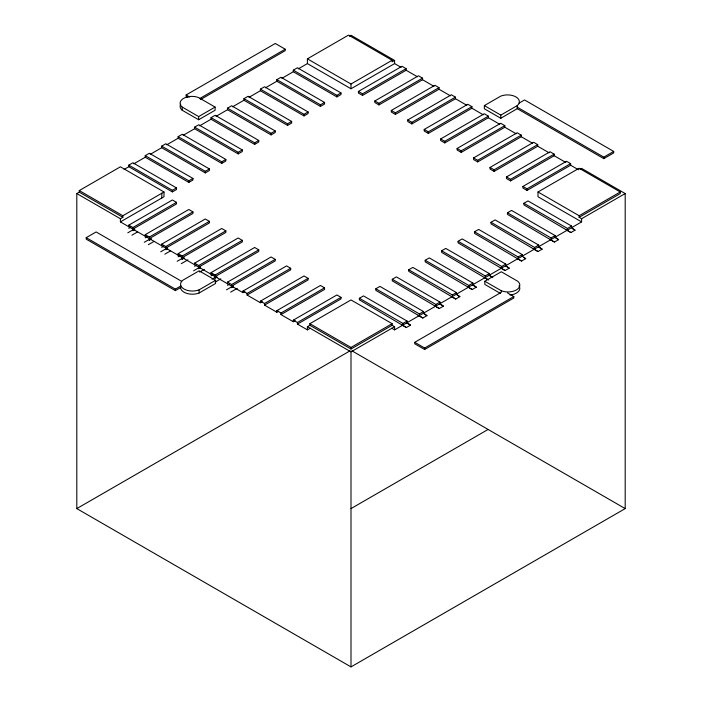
<?xml version="1.0" encoding="UTF-8"?>
<svg xmlns="http://www.w3.org/2000/svg" width="702" height="702" viewBox="0 0 702 702"><rect width="100%" height="100%" fill="white"/><g stroke="black" fill="none" stroke-linecap="round" stroke-linejoin="round"><path stroke-width="1.05" d="M181.721 281.37L96.121 231.95L86.214 237.662L86.214 239.145L175.368 290.619L180.774 287.495M175.368 290.619L175.368 289.136L86.214 237.662M200.526 99.561L285.196 50.676L285.196 49.201L275.289 43.48L186.135 94.954L186.135 96.428L187.934 97.473M293.304 71.744L293.304 70.156L297.42 67.787L341.014 92.954L341.014 94.533L336.899 96.911L293.304 71.744L281.914 78.317M336.899 96.911L336.899 95.332L341.014 92.954M351 88.768L351 84.012L392.128 60.267L392.128 61.855L394.594 60.433L394.594 63.601L351 88.768L307.406 63.601L298.324 68.84M517.26 108.661L500.807 118.269L484.354 108.766L484.354 105.598L500.807 96.104A11.829 6.827 0 0 1 515.891 96.894A11.829 6.827 0 0 1 517.26 105.598L517.26 108.661L603.808 158.634L613.715 152.913L613.715 151.43L524.552 99.956L519.155 103.08M523.903 203.29L523.903 204.879L570.919 232.546L575.026 230.168L571.612 227.667L571.612 226.088L528.009 200.921L523.903 203.29L567.497 228.466L571.612 226.088M620.261 191.979L579.132 215.725L579.132 217.304L620.261 193.559L620.261 191.979L579.132 168.234L537.995 191.979L537.995 196.727L581.598 221.902L394.594 329.87L391.751 328.229M567.497 230.045L567.497 228.466M199.587 98.622L285.196 49.201M215.102 107.081L198.648 97.587A11.829 6.827 0 0 0 183.564 98.377A11.829 6.827 0 0 0 182.195 107.081L198.648 116.576L215.102 107.081L215.102 110.249L198.648 119.744L182.195 110.249A11.829 6.827 0 0 1 180.712 104.203M164.005 191.988L122.868 215.733L122.868 217.313L79.282 192.146L79.282 190.567L120.402 166.813L164.005 191.988L164.005 196.735L120.402 221.902L120.402 218.734L76.808 193.568L76.808 508.599L351 666.9L625.192 508.599L625.192 193.559L581.598 168.392L579.949 169.34M307.406 63.601L307.406 58.845L348.534 35.1L392.128 60.267M349.359 36.206L351 35.258L394.594 60.433M128.791 166.725L128.791 165.137L132.897 162.767L176.5 187.934L176.5 189.522L172.385 191.892L128.791 166.725L124.131 169.41M145.244 157.222L145.244 155.642L149.35 153.264L192.953 178.44L192.953 180.019L188.838 182.397L145.244 157.222L133.854 163.803M161.688 147.727L161.688 146.139L165.804 143.77L209.398 168.936L209.398 170.525L205.291 172.894L161.688 147.727L150.298 154.3M178.141 138.224L178.141 136.644L182.257 134.266L225.851 159.442L225.851 161.021L221.744 163.399L178.141 138.224L166.751 144.805M194.594 128.729L194.594 127.15L198.71 124.772L242.304 149.938L242.304 151.527L238.189 153.896L194.594 128.729L183.204 135.302M211.048 119.235L211.048 117.646L215.163 115.277L258.757 140.444L258.757 142.023L254.642 144.401L211.048 119.235L199.658 125.807M227.501 109.731L227.501 108.152L231.607 105.774L275.21 130.949L275.21 132.529L271.095 134.907L227.501 109.731L216.111 116.313M243.954 100.237L243.954 98.649L248.06 96.279L291.663 121.446L291.663 123.034L287.548 125.404L243.954 100.237L232.564 106.809M260.398 90.734L260.398 89.154L264.514 86.776L308.108 111.951L308.108 113.531L304.001 115.909L260.398 90.734L249.008 97.315M276.851 81.239L276.851 79.659L280.967 77.281L324.561 102.448L324.561 104.036L320.445 106.406L276.851 81.239L265.461 87.811M120.402 218.734L122.868 217.313M128.791 165.137L172.385 190.312L176.5 187.934M145.244 155.642L188.838 180.809L192.953 178.44M161.688 146.139L205.291 171.314L209.398 168.936M178.141 136.644L221.744 161.811L225.851 159.442M194.594 127.15L238.189 152.316L242.304 149.938M211.048 117.646L254.642 142.822L258.757 140.444M227.501 108.152L271.095 133.319L275.21 130.949M243.954 98.649L287.548 123.824L291.663 121.446M260.398 89.154L304.001 114.321L308.108 111.951M276.851 79.659L320.445 104.826L324.561 102.448M406.116 70.244L362.513 95.411L358.406 93.041L358.406 91.453L402 66.286L406.116 68.664L406.116 70.244L417.506 76.816M128.791 225.158L172.385 199.991L176.5 202.369L176.5 203.949L132.897 229.115L132.897 227.536L128.791 225.158L128.791 226.746M128.791 228.325L130.686 227.229M358.406 91.453L362.513 93.831L406.116 68.664M132.897 227.536L176.5 202.369M127.808 232.801L134.442 228.975M132.669 230.563L134.565 229.475M132.897 230.704L134.793 229.607M131.923 235.179L137.61 231.897M422.56 79.738L378.966 104.914L374.85 102.536L374.85 100.956L418.453 75.781L422.56 78.159L422.56 79.738L433.95 86.32M145.235 234.661L188.838 209.486L192.945 211.864L192.945 213.443L149.35 238.619L149.35 237.03L145.235 234.661L145.235 236.241M145.235 237.829L147.13 236.732M374.85 100.956L378.966 103.326L422.56 78.159M149.35 237.03L192.945 211.864M144.261 242.304L150.895 238.469M149.114 240.066L151.018 238.97M149.35 240.198L151.246 239.101M148.368 244.673L154.054 241.391M439.013 89.242L395.419 114.408L391.304 112.039L391.304 110.451L434.907 85.284L439.013 87.653L439.013 89.242L450.403 95.814M161.688 244.156L205.291 218.989L209.398 221.358L209.398 222.946L165.804 248.113L165.804 246.534L161.688 244.156L161.688 245.744M161.688 247.323L163.584 246.227M391.304 110.451L395.419 112.829L439.013 87.653M165.804 246.534L209.398 221.358M160.714 251.799L167.348 247.973M165.567 249.561L167.462 248.464M165.804 249.701L167.699 248.605M164.821 254.177L170.507 250.895M455.466 98.736L411.872 123.912L407.757 121.534L407.757 119.954L451.351 94.779L455.466 97.157L455.466 98.736L466.856 105.318M178.141 253.659L221.735 228.483L225.851 230.861L225.851 232.441L182.257 257.616L182.257 256.028L178.141 253.659L178.141 255.238M178.141 256.818L180.037 255.73M407.757 119.954L411.872 122.323L455.466 97.157M182.257 256.028L225.851 230.861M177.158 261.302L183.792 257.467M182.02 259.064L183.915 257.967M182.257 259.196L184.152 258.099M181.274 263.671L187.908 259.845M471.919 108.24L428.325 133.406L424.21 131.028L424.21 129.449L467.804 104.282L471.919 106.651L471.919 108.24L483.309 114.812M194.594 263.153L238.189 237.987L242.304 240.356L242.304 241.944L198.71 267.111L198.71 265.531L194.594 263.153L194.594 264.733M194.594 266.321L196.49 265.224M424.21 129.449L428.325 131.827L471.919 106.651M198.71 265.531L242.304 240.356M193.612 270.796L200.245 266.962M198.473 268.559L200.368 267.462M198.71 268.69L200.605 267.602M199.622 272.078L204.361 269.34M175.368 289.136L180.774 286.021M488.373 117.734L444.77 142.91L440.663 140.532L440.663 138.952L484.257 113.777L488.373 116.155L488.373 117.734L499.763 124.307M211.048 272.648L254.642 247.481L258.757 249.859L258.757 251.439L215.154 276.606L215.154 275.026L211.048 272.648L211.048 274.236M211.048 275.816L212.943 274.719M440.663 138.952L444.77 141.321L488.373 116.155M215.154 275.026L258.757 249.859M211.96 279.203L215.751 277.009M214.926 278.053L216.821 276.965M215.154 278.194L217.05 277.097M484.354 105.598L500.807 115.102L517.26 105.598M215.567 280.326L199.122 270.832L182.669 280.326A11.829 6.827 0 0 0 184.038 289.04A11.829 6.827 0 0 0 199.122 289.829L215.567 280.326L215.567 283.494L199.122 292.997A11.829 6.827 0 0 1 180.625 287.995M215.128 282.125L220.814 278.843M504.826 127.237L461.223 152.404L457.116 150.026L457.116 148.447L500.71 123.28L504.826 125.649L504.826 127.237L516.216 133.81M227.501 282.151L271.095 256.976L275.21 259.354L275.21 260.933L231.607 286.109L231.607 284.521L227.501 282.151L227.501 283.731M227.501 285.319L229.396 284.222M457.116 148.447L461.223 150.825L504.826 125.649M231.607 284.521L275.21 259.354M226.518 289.794L233.152 285.96M231.379 287.557L233.275 286.46M231.607 287.688L233.503 286.6M230.633 292.164L237.267 288.338M242.971 291.084L286.565 265.909L290.681 268.287L290.681 269.866L247.078 295.042L247.078 293.454L242.971 291.084L242.971 292.664L244.866 291.576M521.27 136.732L477.676 161.899L473.56 159.53L473.56 157.941L517.163 132.775L521.27 135.153L521.27 136.732L532.66 143.305M247.078 293.454L290.681 268.287M473.56 157.941L477.676 160.319L521.27 135.153M537.723 146.227L494.129 171.402L490.014 169.024L490.014 167.445L533.617 142.269L537.723 144.647L537.723 146.227L549.113 152.808M260.398 301.149L303.992 275.974L308.108 278.352L308.108 279.931L264.514 305.107L264.514 303.518L260.398 301.149L260.398 302.729L262.294 301.632M490.014 167.445L494.129 169.814L537.723 144.647M264.514 303.518L308.108 278.352M554.176 155.73L510.582 180.897L506.467 178.527L506.467 176.939L550.061 151.772L554.176 154.142L554.176 155.73L565.812 162.452M276.851 310.644L320.445 285.477L324.561 287.846L324.561 289.435L280.967 314.601L280.967 313.022L276.851 310.644L276.851 312.232L278.747 311.135M506.467 176.939L510.582 179.317L554.176 154.142M280.967 313.022L324.561 287.846M522.92 186.442L566.514 161.267L570.629 163.645L570.629 165.224L527.035 190.4L522.92 188.022L522.92 186.442L527.035 188.812L570.629 163.645M293.304 320.147L336.899 294.972L341.014 297.35L341.014 298.929L297.42 324.105L297.42 322.516L293.304 320.147L293.304 321.727L295.2 320.63M297.42 322.516L341.014 297.35M309.872 325.28L309.872 323.692L351 299.947L392.128 323.692L392.128 325.28L351 349.026L309.872 325.28L307.406 326.702L307.406 329.87L297.42 324.105M406.405 327.527L359.38 299.859L359.38 298.271L363.496 295.902L407.09 321.068L407.09 322.648L410.512 325.149L406.405 327.527L401.658 324.789M422.85 318.024L375.833 290.356L375.833 288.776L379.949 286.398L423.543 311.574L423.543 313.153L426.965 315.654L422.85 318.024L418.111 315.295M439.303 308.529L392.286 280.861L392.286 279.282L396.402 276.904L439.996 302.071L439.996 303.659L443.418 306.151L439.303 308.529L434.564 305.791M455.756 299.034L408.739 271.358L408.739 269.779L412.855 267.409L456.449 292.576L456.449 294.156L459.871 296.656L455.756 299.034L451.965 296.841M472.209 289.531L425.193 261.864L425.193 260.284L429.299 257.906L472.902 283.073L472.902 284.661L476.325 287.162L472.209 289.531L467.471 286.793M488.662 280.037L441.637 252.369L441.637 250.781L445.752 248.411L489.347 273.578L489.347 275.158L492.769 277.659M505.107 270.533L458.09 242.866L458.09 241.286L462.206 238.908L505.8 264.084L505.8 265.663L509.222 268.164L505.107 270.533L500.368 267.795M521.56 261.039L474.543 233.371L474.543 231.783L478.659 229.414L522.253 254.58L522.253 256.169L525.675 258.661L521.56 261.039L517.769 258.845M538.013 251.535L490.996 223.868L490.996 222.288L495.112 219.91L538.706 245.086L538.706 246.665L542.128 249.166L538.013 251.535L533.274 248.806M554.466 242.041L507.449 214.373L507.449 212.794L511.556 210.416L555.159 235.582L555.159 237.171L558.581 239.663L554.466 242.041L549.727 239.303M517.26 107.187L603.808 157.151L613.715 151.43M307.406 329.87L310.249 328.229M309.872 323.692L351 347.437L392.128 323.692M76.808 508.599L350.052 350.842M307.406 326.702L351 351.869L394.594 326.702L394.594 329.87M579.132 217.304L581.598 218.734L625.192 193.559M359.38 298.271L402.983 323.447L407.09 321.068M375.833 288.776L419.427 313.943L423.543 311.574M392.286 279.282L435.881 304.449L439.996 302.071M408.739 269.779L452.334 294.954L456.449 292.576M425.193 260.284L468.787 285.451L472.902 283.073M441.637 250.781L485.24 275.956L489.347 273.578M458.09 241.286L501.693 266.453L505.8 264.084M474.543 231.783L518.137 256.958L522.253 254.58M490.996 222.288L534.591 247.455L538.706 245.086M507.449 212.794L551.044 237.96L555.159 235.582M484.828 281.256L501.281 271.762L517.734 281.256A11.829 6.827 0 0 1 516.356 289.961A11.829 6.827 0 0 1 501.281 290.751L484.828 281.256L484.828 284.424L500.368 293.392M507.493 292.909L513.794 296.551L513.794 298.025L424.64 349.499L414.733 343.778L414.733 342.304L501.281 292.339L501.281 290.751M414.733 342.304L424.64 348.025L513.794 296.551M351 508.599L488.101 429.448M76.808 193.568L79.282 192.146M394.594 63.601L401.07 67.339M570.629 165.224L578.439 169.735M307.406 58.845L351 84.012M537.995 191.979L579.132 215.725M572.183 228.527L575.026 230.168M293.304 70.156L336.899 95.332M566.181 229.808L570.919 232.546M555.738 238.022L558.581 239.663M538.337 246.972L542.128 249.166M523.78 257.573L525.675 258.661M505.431 265.97L509.222 268.164M186.135 94.954L189.733 97.034M489.926 276.018L491.821 277.115M484.871 277.843L487.714 279.484M472.525 284.968L476.325 287.162M457.028 295.015L459.871 296.656M439.627 303.966L443.418 306.151M424.122 314.013L426.965 315.654M406.721 322.964L410.512 325.149M392.128 325.28L394.594 326.702M79.282 190.567L122.868 215.733M351.948 350.842L625.192 508.599M120.402 221.902L242.971 292.664M247.078 295.042L260.398 302.729M264.514 305.107L276.851 312.232M280.967 314.601L293.304 321.727M603.808 157.151L603.808 158.634M581.598 218.734L581.598 221.902M551.044 237.96L551.044 239.54M534.591 247.455L534.591 249.043M527.035 188.812L527.035 190.4M518.137 256.958L518.137 258.538M510.582 179.317L510.582 180.897M501.693 266.453L501.693 268.041M500.807 115.102L500.807 118.269M494.129 169.814L494.129 171.402M485.24 275.956L485.24 277.536M477.676 160.319L477.676 161.899M468.787 285.451L468.787 287.03M461.223 150.825L461.223 152.404M452.334 294.954L452.334 296.534M444.77 141.321L444.77 142.91M435.881 304.449L435.881 306.028M428.325 131.827L428.325 133.406M424.64 348.025L424.64 349.499M419.427 313.943L419.427 315.531M411.872 122.323L411.872 123.912M402.983 323.447L402.983 325.026M395.419 112.829L395.419 114.408M378.966 103.326L378.966 104.914M362.513 93.831L362.513 95.411M351 347.437L351 349.026M351 351.869L351 666.9M320.445 104.826L320.445 106.406M304.001 114.321L304.001 115.909M287.548 123.824L287.548 125.404M271.095 133.319L271.095 134.907M254.642 142.822L254.642 144.401M238.189 152.316L238.189 153.896M221.744 161.811L221.744 163.399M205.291 171.314L205.291 172.894M199.122 289.829L199.122 292.997M198.648 116.576L198.648 119.744M188.838 180.809L188.838 182.397M182.195 107.081L182.195 110.249M172.385 190.312L172.385 191.892M161.811 193.252L161.811 197.999M519.015 285.819A11.829 6.827 0 0 1 509.968 295.033"/></g></svg>
